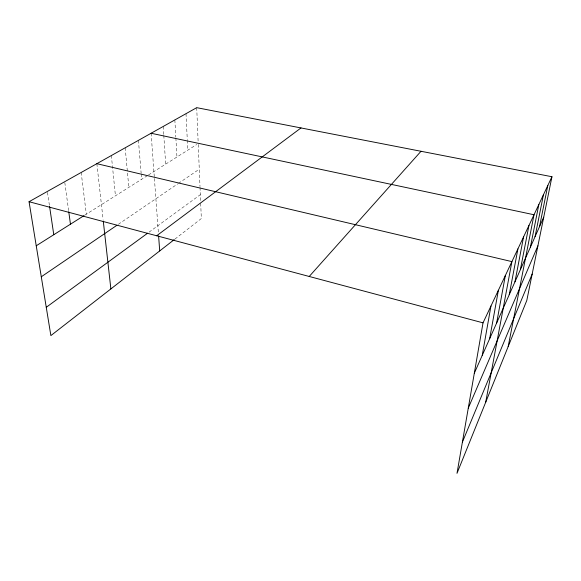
<?xml version="1.0" encoding="UTF-8"?>
<svg xmlns="http://www.w3.org/2000/svg" width="581" height="581" viewBox="0 0 581 581"><rect width="100%" height="100%" fill="white"/><g stroke="black" fill="none" stroke-linecap="round" stroke-linejoin="round"><path stroke-width="0.44" stroke-dasharray="2.9 2.18" d="M174.961 239.06L201.331 218.543L200.656 202.406M149.077 232.139L200.336 194.671M118.335 224.317L177.706 183.886M178.447 183.385L199.276 169.202M84.811 215.137L147.77 175.418M148.533 174.939L196.719 144.538M47.468 192.34L49.443 205.58M64.811 182.608L68.652 210.925M81.173 172.484L86.322 214.178M96.853 163.689L103.077 219.277M111.356 155.548L115.437 195.812M125.198 147.785L128.822 187.372M138.438 140.362L141.125 173.094M141.198 173.98L141.633 179.289M151.104 133.252L154.343 177.554M154.401 178.418L158.424 233.344M163.225 126.455L163.748 134.523M163.806 135.424L165.665 164.132M174.852 119.933L175.825 137.116M175.876 138.017L176.951 157.008M186.007 113.68L187.271 139.491M187.314 140.377L187.794 150.174M196.712 107.667L198.172 142.701M198.244 144.458L200.002 186.559M200.038 187.46L200.619 201.549"/><path stroke-width="0.87" d="M551.95 176.733L483.022 322.847L457 473.333L526.8 300.45L551.95 176.733L196.712 107.667L29.05 201.716L50.874 335.593L174.256 239.604M482.23 355.412L490.952 306.027M489.652 338.723L498.382 290.282M496.639 323.021L505.354 275.503M485.68 402.299L511.905 261.617L96.853 163.689M509.247 294.683L517.903 248.908M514.962 281.843L523.568 236.895M520.373 269.678L528.935 225.53M508.179 346.566L534.012 214.752L151.104 133.252M530.402 247.136L538.841 204.527M535.057 236.67L543.424 194.802M539.495 226.706L547.789 185.55M462.396 442.119L532.16 274.094M468.271 408.123L537.912 245.807M474.314 373.191L543.729 217.192M309.215 276.476L421.007 151.278M156.667 235.77L300.994 127.943M46.262 307.291L147.61 233.206M41.287 276.781L116.897 225.297M36.233 245.785L84.056 215.609M29.05 201.716L483.022 322.847M49.574 206.466L53.779 234.709M68.776 211.804L70.461 224.193M103.28 221.07L110.877 288.91M158.606 235.893L159.71 250.927"/></g></svg>
